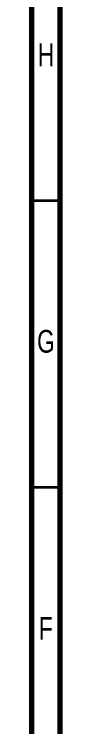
# Paper-space layout 'Sheet2' of a CAD drawing. Header units: inches. Extents: x 0 to 46.6, y 0 to 32.9.
# Drawn here: x 0.591 to 0.787, y 10.976 to 15.867 of the extents above; entities that cross this region are included whole.
import ezdxf

# ---------------------------------------------------------------- set-up
doc = ezdxf.new("R2010")
doc.units = ezdxf.units.IN
doc.header["$MEASUREMENT"] = 0
doc.styles.add('SLDTEXTSTYLE1', font='TXT', dxfattribs={"width": 0.75})

psp = doc.layouts.new('Sheet2')

# ---------------------------------------------------------------- linework, layer by layer
at = {"color": 7, "linetype": 'Continuous', "lineweight": 70}
for p, q in [((0.5906, 0.1969), (0.5906, 32.9134)), ((0.7874, 0.3937), (0.7874, 32.7165))]:
    psp.add_line(p, q, dxfattribs=at)
at = {"color": 7, "linetype": 'Continuous', "lineweight": 35}
for p, q in [((0.7874, 14.5866), (0.5906, 14.5866)), ((0.7874, 12.6181), (0.5906, 12.6181))]:
    psp.add_line(p, q, dxfattribs=at)

# ---------------------------------------------------------------- texts
at = {"color": 7, "linetype": 'Continuous', "lineweight": 0, "char_height": 0.1562, "attachment_point": 2, "style": 'SLDTEXTSTYLE1'}
for s, insert in [('H', (0.6886, 15.6664)), ('G', (0.6885, 13.7001)), ('F', (0.6873, 11.7293))]:
    psp.add_mtext(s, dxfattribs=dict(at, insert=insert))

doc.saveas('drawing.dxf')
